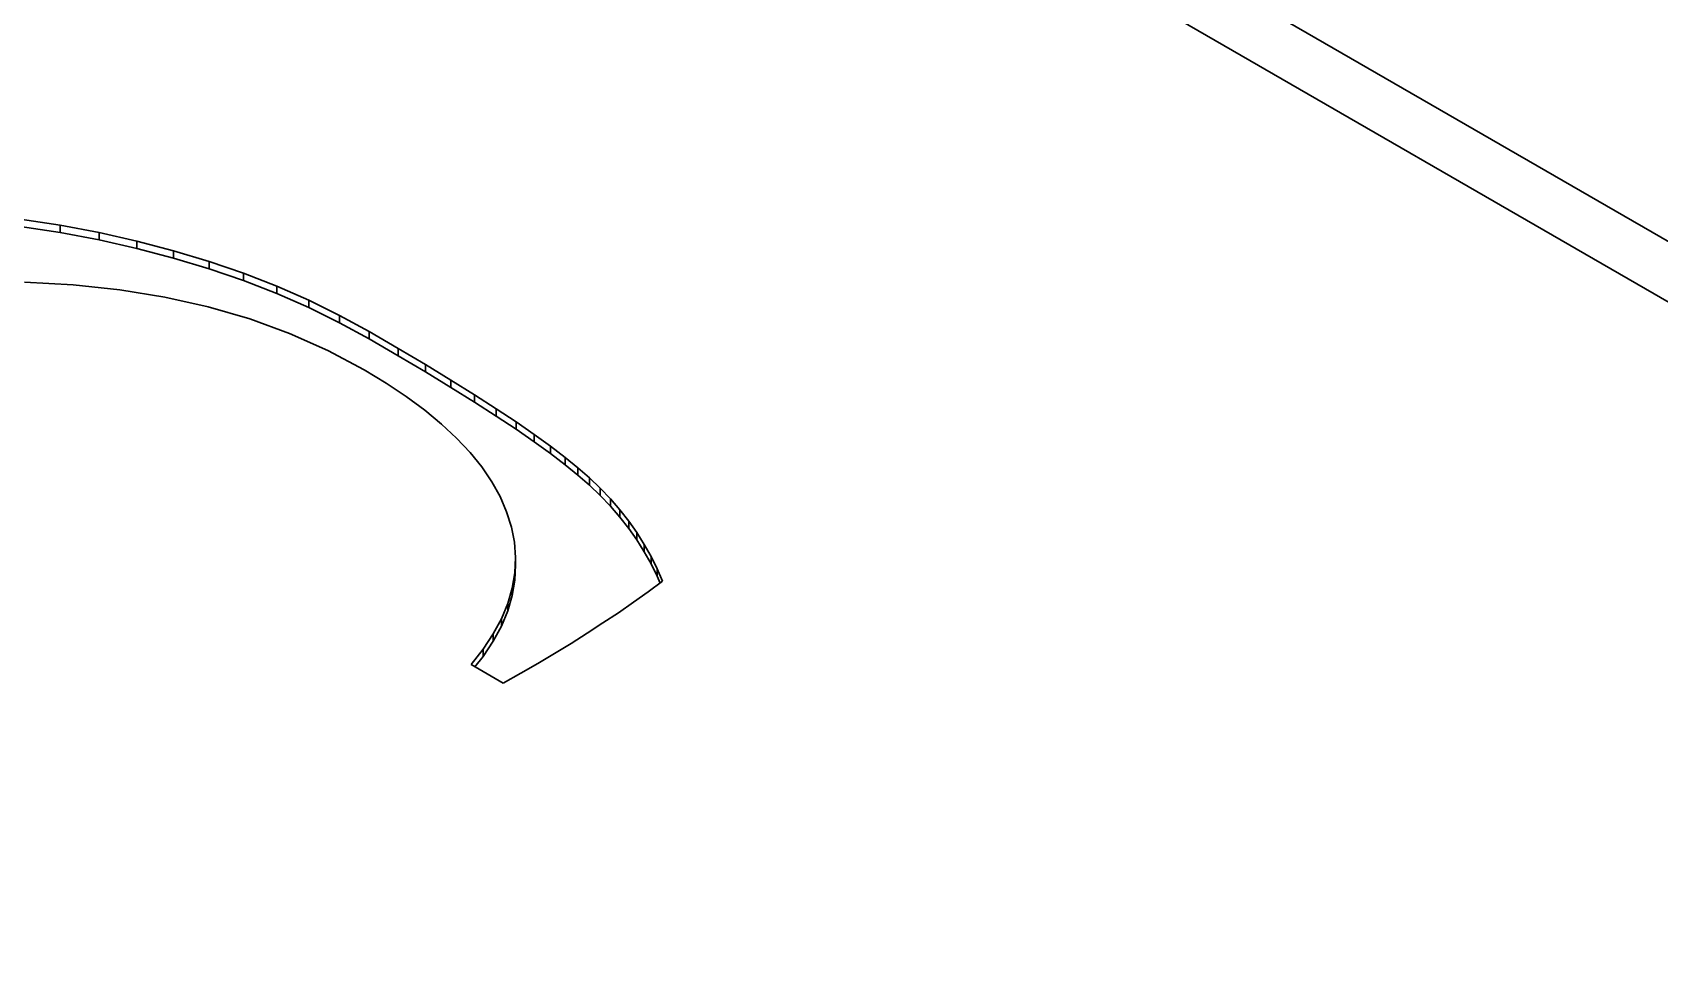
# Model space of a CAD drawing. Header units: millimetres. Extents: x -105 to 105, y -148 to 148.
# Drawn here: x 61.143 to 62.963, y -15.068 to -14.037 of the extents above; entities that cross this region are included whole.
import ezdxf

# ---------------------------------------------------------------- set-up
doc = ezdxf.new("R2010")
doc.units = ezdxf.units.MM
doc.layers.get('0').update_dxf_attribs({"lineweight": 18})

msp = doc.modelspace()

# ---------------------------------------------------------------- linework, layer by layer
at = {"color": 7, "lineweight": 30, "ltscale": 0.298021}
for p, q in [((59.0163, -11.986), (69.3401, -17.9464)), ((58.9163, -11.9959), (69.2401, -17.9563))]:
    msp.add_line(p, q, dxfattribs=at)
at = {"color": 7, "lineweight": 30, "ltscale": 0.001135}
for p, q in [((61.1294, -14.2452), (61.1743, -14.2522)), ((61.1294, -14.2534), (61.1743, -14.2604))]:
    msp.add_line(p, q, dxfattribs=at)
at = {"color": 7, "lineweight": 30, "ltscale": 0.001109}
for p, q in [((61.1743, -14.2522), (61.2179, -14.2604)), ((61.1743, -14.2604), (61.2179, -14.2686))]:
    msp.add_line(p, q, dxfattribs=at)
at = {"color": 7, "lineweight": 30, "ltscale": 0.000204086}
for p, q in [((61.1743, -14.2522), (61.1743, -14.2604)), ((61.2179, -14.2604), (61.2179, -14.2686)), ((61.2601, -14.2699), (61.2601, -14.278)), ((61.3011, -14.2806), (61.3011, -14.2888)), ((61.3408, -14.2926), (61.3408, -14.3007)), ((61.3793, -14.3058), (61.3793, -14.3139)), ((61.4164, -14.3202), (61.4164, -14.3284)), ((61.4868, -14.3529), (61.4868, -14.3611)), ((61.52, -14.3711), (61.52, -14.3793)), ((61.5524, -14.39), (61.5524, -14.3981)), ((61.6111, -14.4253), (61.6111, -14.4335)), ((61.6375, -14.4417), (61.6375, -14.4499)), ((61.6618, -14.4573), (61.6618, -14.4655)), ((61.6841, -14.4721), (61.6841, -14.4803)), ((61.7044, -14.4862), (61.7044, -14.4943)), ((61.739, -14.5117), (61.739, -14.5199)), ((61.7533, -14.5233), (61.7533, -14.5315)), ((61.7662, -14.5346), (61.7662, -14.5428)), ((61.7783, -14.5462), (61.7783, -14.5544)), ((61.7897, -14.5582), (61.7897, -14.5663)), ((61.8102, -14.583), (61.8102, -14.5911)), ((61.8193, -14.5958), (61.8193, -14.604)), ((61.6836, -14.6238), (61.6836, -14.632)), ((61.8352, -14.6224), (61.8352, -14.6306)), ((61.6827, -14.6409), (61.6827, -14.649)), ((61.842, -14.6362), (61.842, -14.6444)), ((61.6748, -14.675), (61.6748, -14.6832)), ((61.6677, -14.6921), (61.6677, -14.7003)), ((61.6472, -14.7263), (61.6472, -14.7344))]:
    msp.add_line(p, q, dxfattribs=at)
at = {"color": 7, "lineweight": 30, "ltscale": 0.001083}
for p, q in [((61.2179, -14.2604), (61.2601, -14.2699)), ((61.2179, -14.2686), (61.2601, -14.278))]:
    msp.add_line(p, q, dxfattribs=at)
at = {"color": 7, "lineweight": 30, "ltscale": 0.00106}
for p, q in [((61.2601, -14.2699), (61.3011, -14.2806)), ((61.2601, -14.278), (61.3011, -14.2888))]:
    msp.add_line(p, q, dxfattribs=at)
at = {"color": 7, "lineweight": 30, "ltscale": 0.001037}
for p, q in [((61.3011, -14.2806), (61.3408, -14.2926)), ((61.3011, -14.2888), (61.3408, -14.3007))]:
    msp.add_line(p, q, dxfattribs=at)
at = {"color": 7, "lineweight": 30, "ltscale": 0.001016}
for p, q in [((61.3408, -14.2926), (61.3793, -14.3058)), ((61.3408, -14.3007), (61.3793, -14.3139))]:
    msp.add_line(p, q, dxfattribs=at)
at = {"color": 7, "lineweight": 30, "ltscale": 0.001357}
msp.add_line((61.1887, -14.3186), (61.1345, -14.3157), dxfattribs=at)
at = {"color": 7, "lineweight": 30, "ltscale": 0.001314}
msp.add_line((61.2409, -14.3242), (61.1887, -14.3186), dxfattribs=at)
at = {"color": 7, "lineweight": 30, "ltscale": 0.000996081}
for p, q in [((61.3793, -14.3058), (61.4164, -14.3202)), ((61.3793, -14.3139), (61.4164, -14.3284))]:
    msp.add_line(p, q, dxfattribs=at)
at = {"color": 7, "lineweight": 30, "ltscale": 0.000978278}
msp.add_line((61.4164, -14.3202), (61.4522, -14.3359), dxfattribs=at)
at = {"color": 7, "lineweight": 30, "ltscale": 0.001276}
msp.add_line((61.2913, -14.3324), (61.2409, -14.3242), dxfattribs=at)
at = {"color": 7, "lineweight": 30, "ltscale": 0.001242}
msp.add_line((61.3397, -14.3433), (61.2913, -14.3324), dxfattribs=at)
at = {"color": 7, "lineweight": 30, "ltscale": 0.000978431}
msp.add_line((61.4164, -14.3284), (61.4522, -14.3441), dxfattribs=at)
at = {"color": 7, "lineweight": 30, "ltscale": 0.000962542}
msp.add_line((61.4522, -14.3359), (61.4868, -14.3529), dxfattribs=at)
at = {"color": 7, "lineweight": 30, "ltscale": 0.000204468}
for p, q in [((61.4522, -14.3359), (61.4522, -14.3441)), ((61.5828, -14.408), (61.5828, -14.4162)), ((61.7227, -14.4993), (61.7227, -14.5075)), ((61.8003, -14.5704), (61.8003, -14.5786)), ((61.8276, -14.609), (61.8276, -14.6172)), ((61.6798, -14.658), (61.6798, -14.6661)), ((61.6585, -14.7092), (61.6585, -14.7174))]:
    msp.add_line(p, q, dxfattribs=at)
at = {"color": 7, "lineweight": 30, "ltscale": 0.001212}
msp.add_line((61.3863, -14.3569), (61.3397, -14.3433), dxfattribs=at)
at = {"color": 7, "lineweight": 30, "ltscale": 0.001187}
msp.add_line((61.4309, -14.3732), (61.3863, -14.3569), dxfattribs=at)
at = {"color": 7, "lineweight": 30, "ltscale": 0.000962374}
msp.add_line((61.4522, -14.3441), (61.4868, -14.3611), dxfattribs=at)
at = {"color": 7, "lineweight": 30, "ltscale": 0.00094765}
for p, q in [((61.4868, -14.3529), (61.52, -14.3711)), ((61.4868, -14.3611), (61.52, -14.3793))]:
    msp.add_line(p, q, dxfattribs=at)
at = {"color": 7, "lineweight": 30, "ltscale": 0.001168}
msp.add_line((61.4736, -14.3922), (61.4309, -14.3732), dxfattribs=at)
at = {"color": 7, "lineweight": 30, "ltscale": 0.000936784}
for p, q in [((61.52, -14.3711), (61.5524, -14.39)), ((61.52, -14.3793), (61.5524, -14.3981))]:
    msp.add_line(p, q, dxfattribs=at)
at = {"color": 7, "lineweight": 30, "ltscale": 0.001154}
msp.add_line((61.5143, -14.4138), (61.4736, -14.3922), dxfattribs=at)
at = {"color": 7, "lineweight": 30, "ltscale": 0.000882805}
msp.add_line((61.5524, -14.39), (61.5828, -14.408), dxfattribs=at)
at = {"color": 7, "lineweight": 30, "ltscale": 0.000883}
msp.add_line((61.5524, -14.3981), (61.5828, -14.4162), dxfattribs=at)
at = {"color": 7, "lineweight": 30, "ltscale": 0.000829758}
msp.add_line((61.5828, -14.408), (61.6111, -14.4253), dxfattribs=at)
at = {"color": 7, "lineweight": 30, "ltscale": 0.000715061}
msp.add_line((61.5388, -14.4286), (61.5143, -14.4138), dxfattribs=at)
at = {"color": 7, "lineweight": 30, "ltscale": 0.000677547}
msp.add_line((61.5614, -14.4436), (61.5388, -14.4286), dxfattribs=at)
at = {"color": 7, "lineweight": 30, "ltscale": 0.00082956}
msp.add_line((61.5828, -14.4162), (61.6111, -14.4335), dxfattribs=at)
at = {"color": 7, "lineweight": 30, "ltscale": 0.000776083}
for p, q in [((61.6111, -14.4253), (61.6375, -14.4417)), ((61.6111, -14.4335), (61.6375, -14.4499))]:
    msp.add_line(p, q, dxfattribs=at)
at = {"color": 7, "lineweight": 30, "ltscale": 0.000642641}
msp.add_line((61.5821, -14.4589), (61.5614, -14.4436), dxfattribs=at)
at = {"color": 7, "lineweight": 30, "ltscale": 0.000722838}
for p, q in [((61.6375, -14.4417), (61.6618, -14.4573)), ((61.6375, -14.4499), (61.6618, -14.4655))]:
    msp.add_line(p, q, dxfattribs=at)
at = {"color": 7, "lineweight": 30, "ltscale": 0.000608874}
msp.add_line((61.6008, -14.4744), (61.5821, -14.4589), dxfattribs=at)
at = {"color": 7, "lineweight": 30, "ltscale": 0.000669508}
for p, q in [((61.6618, -14.4573), (61.6841, -14.4721)), ((61.6618, -14.4655), (61.6841, -14.4803))]:
    msp.add_line(p, q, dxfattribs=at)
at = {"color": 7, "lineweight": 30, "ltscale": 0.000577031}
msp.add_line((61.6177, -14.4902), (61.6008, -14.4744), dxfattribs=at)
at = {"color": 7, "lineweight": 30, "ltscale": 0.000616789}
for p, q in [((61.6841, -14.4721), (61.7044, -14.4862)), ((61.6841, -14.4803), (61.7044, -14.4943))]:
    msp.add_line(p, q, dxfattribs=at)
at = {"color": 7, "lineweight": 30, "ltscale": 0.000547861}
msp.add_line((61.6327, -14.5062), (61.6177, -14.4902), dxfattribs=at)
at = {"color": 7, "lineweight": 30, "ltscale": 0.000564072}
msp.add_line((61.7044, -14.4862), (61.7227, -14.4993), dxfattribs=at)
at = {"color": 7, "lineweight": 30, "ltscale": 0.000564295}
msp.add_line((61.7044, -14.4943), (61.7227, -14.5075), dxfattribs=at)
at = {"color": 7, "lineweight": 30, "ltscale": 0.000511487}
msp.add_line((61.7227, -14.4993), (61.739, -14.5117), dxfattribs=at)
at = {"color": 7, "lineweight": 30, "ltscale": 0.000521409}
msp.add_line((61.6458, -14.5224), (61.6327, -14.5062), dxfattribs=at)
at = {"color": 7, "lineweight": 30, "ltscale": 0.000511256}
msp.add_line((61.7227, -14.5075), (61.739, -14.5199), dxfattribs=at)
at = {"color": 7, "lineweight": 30, "ltscale": 0.000459455}
for p, q in [((61.739, -14.5117), (61.7533, -14.5233)), ((61.739, -14.5199), (61.7533, -14.5315))]:
    msp.add_line(p, q, dxfattribs=at)
at = {"color": 7, "lineweight": 30, "ltscale": 0.000497915}
msp.add_line((61.657, -14.5389), (61.6458, -14.5224), dxfattribs=at)
at = {"color": 7, "lineweight": 30, "ltscale": 0.000478299}
msp.add_line((61.6662, -14.5556), (61.657, -14.5389), dxfattribs=at)
at = {"color": 7, "lineweight": 30, "ltscale": 0.000428978}
for p, q in [((61.7533, -14.5233), (61.7662, -14.5346)), ((61.7533, -14.5315), (61.7662, -14.5428))]:
    msp.add_line(p, q, dxfattribs=at)
at = {"color": 7, "lineweight": 30, "ltscale": 0.000420355}
for p, q in [((61.7662, -14.5346), (61.7783, -14.5462)), ((61.7662, -14.5428), (61.7783, -14.5544))]:
    msp.add_line(p, q, dxfattribs=at)
at = {"color": 7, "lineweight": 30, "ltscale": 0.000462284}
msp.add_line((61.6736, -14.5726), (61.6662, -14.5556), dxfattribs=at)
at = {"color": 7, "lineweight": 30, "ltscale": 0.000412014}
for p, q in [((61.7783, -14.5462), (61.7897, -14.5582)), ((61.7783, -14.5544), (61.7897, -14.5663))]:
    msp.add_line(p, q, dxfattribs=at)
at = {"color": 7, "lineweight": 30, "ltscale": 0.000447831}
msp.add_line((61.6791, -14.5896), (61.6736, -14.5726), dxfattribs=at)
at = {"color": 7, "lineweight": 30, "ltscale": 0.000405081}
msp.add_line((61.7897, -14.5582), (61.8003, -14.5704), dxfattribs=at)
at = {"color": 7, "lineweight": 30, "ltscale": 0.000405369}
msp.add_line((61.7897, -14.5663), (61.8003, -14.5786), dxfattribs=at)
at = {"color": 7, "lineweight": 30, "ltscale": 0.000399114}
msp.add_line((61.8003, -14.5704), (61.8102, -14.583), dxfattribs=at)
at = {"color": 7, "lineweight": 30, "ltscale": 0.000435191}
msp.add_line((61.6824, -14.6067), (61.6791, -14.5896), dxfattribs=at)
at = {"color": 7, "lineweight": 30, "ltscale": 0.000398814}
msp.add_line((61.8003, -14.5786), (61.8102, -14.5911), dxfattribs=at)
at = {"color": 7, "lineweight": 30, "ltscale": 0.000393741}
for p, q in [((61.8102, -14.583), (61.8193, -14.5958)), ((61.8102, -14.5911), (61.8193, -14.604))]:
    msp.add_line(p, q, dxfattribs=at)
at = {"color": 7, "lineweight": 30, "ltscale": 0.000427981}
msp.add_line((61.6836, -14.6238), (61.6824, -14.6067), dxfattribs=at)
at = {"color": 7, "lineweight": 30, "ltscale": 0.000389445}
msp.add_line((61.8193, -14.5958), (61.8276, -14.609), dxfattribs=at)
at = {"color": 7, "lineweight": 30, "ltscale": 0.000389768}
msp.add_line((61.8193, -14.604), (61.8276, -14.6172), dxfattribs=at)
at = {"color": 7, "lineweight": 30, "ltscale": 0.000386528}
msp.add_line((61.8276, -14.609), (61.8352, -14.6224), dxfattribs=at)
at = {"color": 7, "lineweight": 30, "ltscale": 0.000427399}
for p, q in [((61.6827, -14.6409), (61.6836, -14.6238)), ((61.6827, -14.649), (61.6836, -14.632))]:
    msp.add_line(p, q, dxfattribs=at)
at = {"color": 7, "lineweight": 30, "ltscale": 0.000386196}
msp.add_line((61.8276, -14.6172), (61.8352, -14.6306), dxfattribs=at)
at = {"color": 7, "lineweight": 30, "ltscale": 0.000384361}
for p, q in [((61.8352, -14.6224), (61.842, -14.6362)), ((61.8352, -14.6306), (61.842, -14.6444))]:
    msp.add_line(p, q, dxfattribs=at)
at = {"color": 7, "lineweight": 30, "ltscale": 0.000433167}
msp.add_line((61.6798, -14.658), (61.6827, -14.6409), dxfattribs=at)
at = {"color": 7, "lineweight": 30, "ltscale": 0.000383085}
msp.add_line((61.842, -14.6362), (61.8481, -14.6503), dxfattribs=at)
at = {"color": 7, "lineweight": 30, "ltscale": 0.000214434}
msp.add_line((61.842, -14.6444), (61.8454, -14.6523), dxfattribs=at)
at = {"color": 7, "lineweight": 30, "ltscale": 0.000445298}
msp.add_line((61.6748, -14.675), (61.6798, -14.658), dxfattribs=at)
at = {"color": 7, "lineweight": 30, "ltscale": 0.000444932}
msp.add_line((61.6748, -14.6832), (61.6798, -14.6661), dxfattribs=at)
at = {"color": 7, "lineweight": 30, "ltscale": 0.000433543}
msp.add_line((61.6798, -14.6661), (61.6827, -14.649), dxfattribs=at)
at = {"color": 7, "lineweight": 30, "ltscale": 0.000505935}
msp.add_line((61.832, -14.6621), (61.8155, -14.6738), dxfattribs=at)
at = {"color": 7, "lineweight": 30, "ltscale": 0.000499}
msp.add_line((61.8481, -14.6503), (61.832, -14.6621), dxfattribs=at)
at = {"color": 7, "lineweight": 30, "ltscale": 0.0004624}
for p, q in [((61.6677, -14.6921), (61.6748, -14.675)), ((61.6677, -14.7003), (61.6748, -14.6832))]:
    msp.add_line(p, q, dxfattribs=at)
at = {"color": 7, "lineweight": 30, "ltscale": 0.000511914}
msp.add_line((61.8155, -14.6738), (61.7986, -14.6854), dxfattribs=at)
at = {"color": 7, "lineweight": 30, "ltscale": 0.000484897}
msp.add_line((61.6585, -14.7092), (61.6677, -14.6921), dxfattribs=at)
at = {"color": 7, "lineweight": 30, "ltscale": 0.000485233}
msp.add_line((61.6585, -14.7174), (61.6677, -14.7003), dxfattribs=at)
at = {"color": 7, "lineweight": 30, "ltscale": 0.000525131}
msp.add_line((61.7813, -14.6969), (61.7637, -14.7083), dxfattribs=at)
at = {"color": 7, "lineweight": 30, "ltscale": 0.000518741}
msp.add_line((61.7986, -14.6854), (61.7813, -14.6969), dxfattribs=at)
at = {"color": 7, "lineweight": 30, "ltscale": 0.000511869}
msp.add_line((61.6472, -14.7263), (61.6585, -14.7092), dxfattribs=at)
at = {"color": 7, "lineweight": 30, "ltscale": 0.000511551}
msp.add_line((61.6472, -14.7344), (61.6585, -14.7174), dxfattribs=at)
at = {"color": 7, "lineweight": 30, "ltscale": 0.000539356}
msp.add_line((61.7457, -14.7197), (61.7273, -14.7309), dxfattribs=at)
at = {"color": 7, "lineweight": 30, "ltscale": 0.000532258}
msp.add_line((61.7637, -14.7083), (61.7457, -14.7197), dxfattribs=at)
at = {"color": 7, "lineweight": 30, "ltscale": 0.000542108}
msp.add_line((61.6338, -14.7434), (61.6472, -14.7263), dxfattribs=at)
at = {"color": 7, "lineweight": 30, "ltscale": 0.000363848}
msp.add_line((61.6382, -14.7459), (61.6472, -14.7344), dxfattribs=at)
at = {"color": 7, "lineweight": 30, "ltscale": 0.000546011}
msp.add_line((61.7273, -14.7309), (61.7085, -14.7421), dxfattribs=at)
at = {"color": 7, "lineweight": 30, "ltscale": 0.00104}
msp.add_line((61.6699, -14.7642), (61.6338, -14.7434), dxfattribs=at)
at = {"color": 7, "lineweight": 30, "ltscale": 0.000560228}
msp.add_line((61.6894, -14.7532), (61.6699, -14.7642), dxfattribs=at)
at = {"color": 7, "lineweight": 30, "ltscale": 0.000553079}
msp.add_line((61.7085, -14.7421), (61.6894, -14.7532), dxfattribs=at)

doc.saveas('drawing.dxf')
